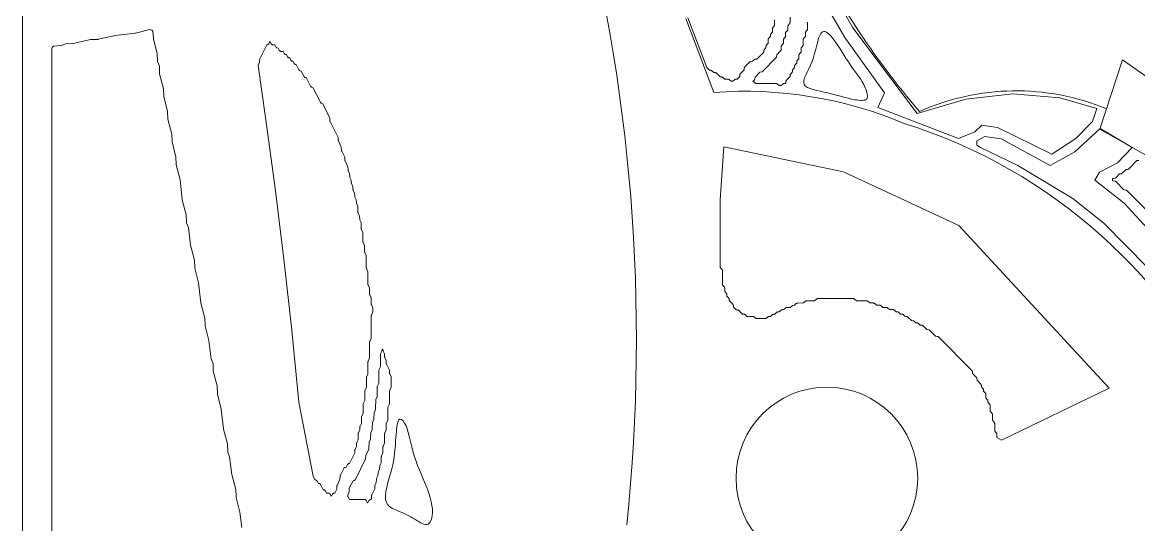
# Model space of a CAD drawing. Header units: inches. Extents: x 36 to 190, y -75 to 56.
# Drawn here: x 36.25 to 49.76, y -61.04 to -54.96 of the extents above; entities that cross this region are included whole.
import ezdxf

# ---------------------------------------------------------------- set-up
doc = ezdxf.new("R2010")
doc.units = ezdxf.units.IN
for name, color, linetype, lineweight in [('01_ORIGINAL_CAD', 7, 'CONTINUOUS', 20), ('02_APPROVED_PDF_OUTLINES', 7, 'CONTINUOUS', 15), ('03_ADDED_AREAS_SAME_COMPOSITION', 7, 'CONTINUOUS', 15), ('04_APPROVED_PERIMETER', 7, 'CONTINUOUS', 15)]:
    doc.layers.add(name, color=color, linetype=linetype, lineweight=lineweight)

# ---------------------------------------------------------------- blocks, each defined once
blk = doc.blocks.new('07_SCALES')
at = {"layer": '01_ORIGINAL_CAD'}
blk.add_line((36.248, 17.906), (36.248, 55.9), dxfattribs=at)
for points in [[(45.692, 38.109, 0.060935), (47.109, 35.956, -0.206423), (49.375, 35.99)], [(46.935, 35.809, 0.119192), (44.621, 36.188), (44.283, 37.084)]]:
    blk.add_lwpolyline(points, format="xyb", dxfattribs=at)
blk.add_lwpolyline([(49.567, 36.583), (50.703, 35.787), (50.129, 35.27), (49.295, 35.742), (49.567, 36.583)], dxfattribs=at)
blk.add_circle((45.989, 31.521), 1.1, dxfattribs=at)
for centre, radius, start, end in [((22.064, 33.195), 21.619, 354.0583, 36.0319), ((44.996, 29.643), 6.464, 23.734, 72.5429)]:
    blk.add_arc(centre, radius, start, end, dxfattribs=at)
at = {"layer": '02_APPROVED_PDF_OUTLINES'}
for points in [[(45.357, 37.065), (45.357, 36.998), (45.338, 36.978), (45.336, 36.975), (45.335, 36.973), (45.333, 36.97), (45.332, 36.967), (45.332, 36.964), (45.332, 36.961), (45.331, 36.918), (45.314, 36.9), (45.311, 36.897), (45.309, 36.894), (45.308, 36.891), (45.307, 36.888), (45.307, 36.885), (45.305, 36.864), (45.285, 36.843), (45.283, 36.841), (45.282, 36.838), (45.28, 36.836), (45.28, 36.833), (45.279, 36.83), (45.279, 36.827), (45.278, 36.783), (45.261, 36.766), (45.258, 36.763), (45.257, 36.76), (45.255, 36.757), (45.254, 36.754), (45.254, 36.75), (45.252, 36.73), (45.233, 36.709), (45.23, 36.706), (45.228, 36.703), (45.227, 36.7), (45.226, 36.697), (45.226, 36.693), (45.225, 36.676), (45.142, 36.592), (45.125, 36.591), (45.122, 36.59), (45.118, 36.59), (45.115, 36.588), (45.112, 36.586), (45.109, 36.584), (45.088, 36.564), (45.065, 36.56), (45.062, 36.56), (45.059, 36.559), (45.056, 36.557), (45.053, 36.555), (45.051, 36.553), (44.996, 36.497), (44.994, 36.495), (44.992, 36.492), (44.99, 36.489), (44.989, 36.485), (44.989, 36.482), (44.987, 36.462), (44.941, 36.414), (44.939, 36.412), (44.938, 36.409), (44.936, 36.406), (44.935, 36.404), (44.935, 36.401), (44.934, 36.398), (44.934, 36.381), (44.903, 36.35), (44.887, 36.349), (44.883, 36.349), (44.88, 36.348), (44.877, 36.346), (44.874, 36.345), (44.871, 36.342), (44.851, 36.323), (44.83, 36.323), (44.811, 36.342), (44.808, 36.344), (44.806, 36.346), (44.803, 36.347), (44.8, 36.348), (44.797, 36.349), (44.794, 36.349), (44.751, 36.35), (44.731, 36.369), (44.728, 36.371), (44.725, 36.373), (44.722, 36.374), (44.718, 36.375), (44.715, 36.376), (44.698, 36.377), (44.654, 36.421), (44.652, 36.423), (44.649, 36.425), (44.646, 36.426), (44.642, 36.427), (44.639, 36.428), (44.619, 36.43), (44.598, 36.449), (44.595, 36.452), (44.592, 36.454), (44.589, 36.455), (44.585, 36.456), (44.582, 36.456), (44.566, 36.457), (44.535, 36.488), (44.307, 37.091)], [(45.755, 37.039), (45.755, 36.944), (45.736, 36.924), (45.735, 36.922), (45.733, 36.919), (45.732, 36.916), (45.731, 36.914), (45.73, 36.911), (45.73, 36.908), (45.729, 36.864), (45.71, 36.844), (45.708, 36.841), (45.706, 36.839), (45.705, 36.836), (45.704, 36.833), (45.704, 36.83), (45.703, 36.827), (45.703, 36.756), (45.684, 36.736), (45.682, 36.734), (45.68, 36.731), (45.679, 36.729), (45.678, 36.726), (45.677, 36.723), (45.677, 36.72), (45.676, 36.676), (45.657, 36.656), (45.655, 36.653), (45.654, 36.651), (45.652, 36.648), (45.652, 36.645), (45.651, 36.642), (45.651, 36.639), (45.65, 36.596), (45.633, 36.578), (45.63, 36.575), (45.629, 36.573), (45.627, 36.569), (45.626, 36.566), (45.626, 36.563), (45.624, 36.542), (45.604, 36.521), (45.602, 36.519), (45.6, 36.516), (45.599, 36.512), (45.598, 36.509), (45.598, 36.505), (45.597, 36.489), (45.58, 36.471), (45.578, 36.468), (45.576, 36.465), (45.574, 36.462), (45.573, 36.459), (45.573, 36.455), (45.571, 36.435), (45.552, 36.414), (45.549, 36.411), (45.548, 36.408), (45.546, 36.405), (45.545, 36.402), (45.545, 36.398), (45.544, 36.381), (45.5, 36.337), (45.498, 36.334), (45.496, 36.331), (45.495, 36.328), (45.494, 36.325), (45.493, 36.321), (45.492, 36.301), (45.487, 36.297), (45.471, 36.296), (45.467, 36.295), (45.464, 36.295), (45.461, 36.293), (45.458, 36.291), (45.455, 36.289), (45.435, 36.27), (45.413, 36.27), (45.388, 36.291), (45.385, 36.293), (45.382, 36.295), (45.378, 36.296), (45.375, 36.297), (45.372, 36.297), (45.123, 36.297), (45.106, 36.314), (45.103, 36.316), (45.1, 36.318), (45.098, 36.319), (45.094, 36.32), (45.093, 36.32), (45.093, 36.321), (45.112, 36.341), (45.114, 36.344), (45.116, 36.347), (45.117, 36.35), (45.118, 36.354), (45.118, 36.357), (45.119, 36.374), (45.177, 36.433), (45.2, 36.436), (45.203, 36.437), (45.206, 36.438), (45.209, 36.439), (45.212, 36.441), (45.214, 36.443), (45.373, 36.605), (45.375, 36.607), (45.377, 36.61), (45.378, 36.613), (45.379, 36.616), (45.38, 36.619), (45.383, 36.642), (45.429, 36.69), (45.431, 36.693), (45.433, 36.695), (45.434, 36.698), (45.435, 36.701), (45.436, 36.704), (45.436, 36.707), (45.437, 36.751), (45.456, 36.771), (45.458, 36.773), (45.46, 36.776), (45.461, 36.779), (45.462, 36.782), (45.462, 36.785), (45.463, 36.788), (45.464, 36.831), (45.482, 36.852), (45.484, 36.854), (45.486, 36.857), (45.487, 36.859), (45.488, 36.862), (45.489, 36.865), (45.489, 36.868), (45.49, 36.912), (45.509, 36.932), (45.511, 36.935), (45.512, 36.937), (45.514, 36.94), (45.515, 36.943), (45.515, 36.946), (45.515, 36.949), (45.516, 36.993), (45.537, 37.016), (45.539, 37.019), (45.54, 37.022), (45.542, 37.025), (45.542, 37.029), (45.543, 37.033), (45.543, 37.1)], [(50.182, 34.437), (49.623, 35), (49.621, 35.002), (49.618, 35.004), (49.615, 35.005), (49.612, 35.006), (49.609, 35.007), (49.586, 35.01), (49.49, 35.107), (49.488, 35.109), (49.485, 35.111), (49.482, 35.113), (49.479, 35.114), (49.476, 35.114), (49.453, 35.118), (49.449, 35.122), (49.449, 35.143), (49.453, 35.147), (49.472, 35.149), (49.476, 35.15), (49.479, 35.151), (49.482, 35.152), (49.485, 35.154), (49.488, 35.156), (49.532, 35.201), (49.548, 35.201), (49.551, 35.202), (49.554, 35.202), (49.557, 35.203), (49.56, 35.205), (49.562, 35.207), (49.564, 35.209), (49.612, 35.255), (49.631, 35.257), (49.635, 35.257), (49.638, 35.258), (49.641, 35.26), (49.644, 35.262), (49.647, 35.264), (49.744, 35.362), (49.76, 35.363), (49.764, 35.363), (49.767, 35.364)]]:
    blk.add_lwpolyline(points, dxfattribs=at)
blk.add_lwpolyline([(48.047, 32.013), (48.046, 32.051), (48.046, 32.054), (48.046, 32.057), (48.045, 32.06), (48.043, 32.063), (48.042, 32.066), (48.04, 32.068), (48.021, 32.088), (48.021, 32.182), (48.02, 32.186), (48.019, 32.189), (48.018, 32.193), (48.017, 32.196), (48.014, 32.199), (47.994, 32.222), (47.994, 32.29), (47.994, 32.293), (47.993, 32.297), (47.991, 32.3), (47.99, 32.303), (47.988, 32.306), (47.967, 32.329), (47.966, 32.4), (47.966, 32.403), (47.965, 32.406), (47.964, 32.409), (47.963, 32.412), (47.961, 32.414), (47.959, 32.417), (47.94, 32.438), (47.938, 32.458), (47.938, 32.461), (47.937, 32.465), (47.935, 32.468), (47.933, 32.471), (47.931, 32.473), (47.914, 32.491), (47.913, 32.534), (47.913, 32.537), (47.912, 32.54), (47.911, 32.543), (47.91, 32.546), (47.908, 32.549), (47.906, 32.551), (47.887, 32.571), (47.886, 32.589), (47.886, 32.592), (47.885, 32.595), (47.884, 32.599), (47.882, 32.602), (47.879, 32.605), (47.86, 32.625), (47.86, 32.642), (47.859, 32.645), (47.859, 32.648), (47.858, 32.651), (47.856, 32.654), (47.855, 32.656), (47.853, 32.658), (47.807, 32.706), (47.805, 32.726), (47.804, 32.73), (47.803, 32.733), (47.802, 32.736), (47.8, 32.739), (47.798, 32.742), (47.753, 32.787), (47.752, 32.807), (47.751, 32.81), (47.75, 32.814), (47.749, 32.817), (47.747, 32.82), (47.744, 32.822), (47.341, 33.229), (47.339, 33.231), (47.336, 33.233), (47.333, 33.234), (47.329, 33.235), (47.326, 33.236), (47.306, 33.238), (47.237, 33.307), (47.235, 33.309), (47.232, 33.311), (47.229, 33.313), (47.226, 33.314), (47.223, 33.314), (47.2, 33.318), (47.155, 33.363), (47.153, 33.365), (47.15, 33.367), (47.147, 33.369), (47.143, 33.37), (47.14, 33.37), (47.12, 33.372), (47.099, 33.392), (47.096, 33.394), (47.093, 33.396), (47.09, 33.397), (47.086, 33.398), (47.083, 33.398), (47.066, 33.399), (47.046, 33.418), (47.043, 33.421), (47.04, 33.422), (47.037, 33.424), (47.033, 33.425), (47.03, 33.425), (47.013, 33.426), (46.969, 33.47), (46.967, 33.472), (46.964, 33.474), (46.961, 33.476), (46.957, 33.477), (46.954, 33.477), (46.934, 33.479), (46.913, 33.499), (46.91, 33.501), (46.907, 33.503), (46.904, 33.504), (46.9, 33.505), (46.897, 33.506), (46.88, 33.506), (46.86, 33.526), (46.857, 33.528), (46.854, 33.53), (46.851, 33.531), (46.847, 33.532), (46.844, 33.532), (46.827, 33.533), (46.807, 33.552), (46.804, 33.554), (46.802, 33.556), (46.799, 33.557), (46.796, 33.558), (46.793, 33.559), (46.79, 33.559), (46.747, 33.56), (46.727, 33.579), (46.725, 33.581), (46.722, 33.583), (46.719, 33.584), (46.716, 33.585), (46.713, 33.586), (46.71, 33.586), (46.667, 33.587), (46.647, 33.606), (46.645, 33.608), (46.642, 33.61), (46.64, 33.611), (46.637, 33.612), (46.634, 33.612), (46.631, 33.613), (46.588, 33.614), (46.568, 33.633), (46.565, 33.635), (46.563, 33.636), (46.56, 33.638), (46.557, 33.639), (46.554, 33.639), (46.551, 33.64), (46.508, 33.64), (46.485, 33.661), (46.482, 33.663), (46.48, 33.664), (46.477, 33.666), (46.474, 33.666), (46.471, 33.667), (46.468, 33.667), (46.348, 33.667), (46.325, 33.688), (46.323, 33.689), (46.32, 33.691), (46.318, 33.692), (46.315, 33.693), (46.312, 33.694), (46.309, 33.694), (45.881, 33.694), (45.878, 33.694), (45.874, 33.693), (45.871, 33.692), (45.868, 33.69), (45.865, 33.688), (45.839, 33.667), (45.745, 33.667), (45.742, 33.666), (45.739, 33.666), (45.736, 33.665), (45.734, 33.664), (45.731, 33.662), (45.729, 33.66), (45.706, 33.64), (45.636, 33.639), (45.633, 33.639), (45.63, 33.638), (45.627, 33.637), (45.624, 33.636), (45.622, 33.634), (45.619, 33.632), (45.599, 33.612), (45.579, 33.61), (45.575, 33.61), (45.572, 33.609), (45.569, 33.607), (45.566, 33.606), (45.563, 33.603), (45.546, 33.586), (45.503, 33.585), (45.5, 33.585), (45.497, 33.584), (45.494, 33.583), (45.491, 33.582), (45.489, 33.58), (45.487, 33.578), (45.466, 33.559), (45.45, 33.558), (45.446, 33.558), (45.443, 33.557), (45.439, 33.555), (45.436, 33.554), (45.434, 33.551), (45.413, 33.532), (45.397, 33.531), (45.393, 33.531), (45.39, 33.53), (45.386, 33.529), (45.383, 33.527), (45.38, 33.524), (45.36, 33.505), (45.344, 33.504), (45.34, 33.504), (45.337, 33.503), (45.333, 33.502), (45.33, 33.5), (45.327, 33.498), (45.307, 33.478), (45.287, 33.476), (45.283, 33.475), (45.28, 33.474), (45.277, 33.473), (45.274, 33.471), (45.271, 33.469), (45.254, 33.452), (45.128, 33.452), (45.108, 33.471), (45.106, 33.473), (45.103, 33.474), (45.1, 33.476), (45.097, 33.477), (45.094, 33.477), (45.091, 33.477), (45.022, 33.478), (45.002, 33.497), (44.999, 33.5), (44.996, 33.501), (44.993, 33.503), (44.989, 33.504), (44.986, 33.504), (44.969, 33.505), (44.925, 33.549), (44.923, 33.551), (44.92, 33.553), (44.916, 33.555), (44.913, 33.556), (44.91, 33.556), (44.89, 33.558), (44.858, 33.59), (44.857, 33.61), (44.856, 33.613), (44.855, 33.617), (44.854, 33.62), (44.852, 33.623), (44.85, 33.625), (44.806, 33.67), (44.805, 33.687), (44.805, 33.69), (44.804, 33.694), (44.802, 33.697), (44.8, 33.7), (44.798, 33.703), (44.779, 33.723), (44.778, 33.74), (44.778, 33.744), (44.777, 33.747), (44.776, 33.751), (44.774, 33.754), (44.772, 33.756), (44.753, 33.777), (44.752, 33.82), (44.751, 33.823), (44.751, 33.826), (44.75, 33.829), (44.748, 33.832), (44.747, 33.834), (44.745, 33.837), (44.726, 33.857), (44.726, 34.032), (44.725, 34.035), (44.724, 34.039), (44.723, 34.042), (44.721, 34.045), (44.719, 34.048), (44.699, 34.071), (44.698, 34.888), (44.743, 35.53), (46.192, 35.226), (47.585, 34.579), (49.409, 32.608), (48.102, 31.979)], close=True, dxfattribs=at)
blk.add_open_spline([(45.715, 36.284), (45.685, 36.34), (45.761, 36.435), (45.81, 36.562), (45.857, 36.688), (45.877, 36.847), (45.916, 36.902), (45.992, 37.012), (46.142, 36.714), (46.275, 36.519), (46.343, 36.42), (46.407, 36.348), (46.453, 36.245), (46.475, 36.194), (46.494, 36.135), (46.471, 36.109), (46.449, 36.084), (46.388, 36.09), (46.331, 36.1), (46.214, 36.12), (46.117, 36.155), (46, 36.182), (45.882, 36.209), (45.746, 36.227), (45.715, 36.284)], degree=3, knots=[0, 0, 0, 0, 0.125478, 0.125478, 0.125478, 0.250385, 0.250385, 0.250385, 0.498973, 0.498973, 0.498973, 0.625551, 0.625551, 0.625551, 0.688258, 0.688258, 0.688258, 0.749061, 0.749061, 0.749061, 0.874543, 0.874543, 0.874543, 1, 1, 1, 1], dxfattribs=at)
at = {"layer": '03_ADDED_AREAS_SAME_COMPOSITION'}
blk.add_lwpolyline([(36.607, 30.672), (36.603, 36.714), (36.61, 36.737), (36.624, 36.749), (36.713, 36.755), (36.717, 36.756), (36.72, 36.757), (36.776, 36.777), (36.862, 36.78), (36.867, 36.781), (37.074, 36.827), (37.162, 36.83), (37.167, 36.831), (37.375, 36.878), (37.614, 36.905), (37.617, 36.906), (37.793, 36.948), (37.815, 36.943), (37.828, 36.928), (37.835, 36.843), (37.835, 36.838), (37.882, 36.656), (37.885, 36.569), (37.885, 36.566), (37.885, 36.563), (37.886, 36.561), (37.907, 36.505), (37.91, 36.419), (37.91, 36.416), (37.91, 36.413), (37.957, 36.231), (37.96, 36.144), (37.96, 36.141), (37.96, 36.138), (38.007, 35.956), (38.01, 35.869), (38.01, 35.866), (38.01, 35.863), (38.057, 35.681), (38.06, 35.594), (38.06, 35.591), (38.06, 35.588), (38.107, 35.406), (38.11, 35.319), (38.11, 35.316), (38.11, 35.313), (38.157, 35.13), (38.185, 34.892), (38.185, 34.888), (38.232, 34.706), (38.235, 34.619), (38.235, 34.616), (38.235, 34.613), (38.236, 34.611), (38.258, 34.554), (38.285, 34.341), (38.285, 34.338), (38.332, 34.156), (38.335, 34.069), (38.335, 34.066), (38.335, 34.063), (38.381, 33.885), (38.41, 33.642), (38.41, 33.638), (38.457, 33.456), (38.46, 33.369), (38.46, 33.366), (38.46, 33.363), (38.506, 33.185), (38.536, 32.961), (38.537, 32.958), (38.537, 32.955), (38.557, 32.905), (38.56, 32.819), (38.56, 32.816), (38.56, 32.813), (38.606, 32.636), (38.61, 32.544), (38.61, 32.541), (38.61, 32.538), (38.657, 32.355), (38.685, 32.117), (38.685, 32.113), (38.731, 31.936), (38.735, 31.844), (38.735, 31.84), (38.736, 31.836), (38.758, 31.779), (38.785, 31.566), (38.785, 31.563), (38.832, 31.381), (38.835, 31.294), (38.835, 31.291), (38.835, 31.288), (38.881, 31.11), (38.907, 30.921)], dxfattribs=at)
for points in [[(39.247, 36.802), (39.262, 36.775), (39.264, 36.772), (39.266, 36.77), (39.268, 36.768), (39.271, 36.766), (39.274, 36.764), (39.277, 36.763), (39.28, 36.763), (39.283, 36.762), (39.306, 36.762), (39.317, 36.74), (39.319, 36.737), (39.321, 36.734), (39.323, 36.732), (39.326, 36.73), (39.329, 36.728), (39.332, 36.727), (39.335, 36.726), (39.345, 36.725), (39.359, 36.698), (39.361, 36.695), (39.363, 36.692), (39.365, 36.69), (39.368, 36.688), (39.371, 36.687), (39.374, 36.686), (39.377, 36.685), (39.38, 36.684), (39.405, 36.683), (39.417, 36.66), (39.419, 36.658), (39.421, 36.655), (39.423, 36.653), (39.426, 36.651), (39.429, 36.649), (39.432, 36.648), (39.435, 36.647), (39.445, 36.646), (39.459, 36.618), (39.461, 36.616), (39.463, 36.613), (39.465, 36.611), (39.468, 36.609), (39.47, 36.608), (39.473, 36.607), (39.476, 36.606), (39.479, 36.605), (39.485, 36.605), (39.499, 36.579), (39.501, 36.576), (39.503, 36.574), (39.505, 36.572), (39.508, 36.57), (39.51, 36.568), (39.513, 36.567), (39.516, 36.566), (39.519, 36.566), (39.525, 36.565), (39.539, 36.539), (39.541, 36.536), (39.543, 36.534), (39.545, 36.532), (39.548, 36.53), (39.55, 36.529), (39.553, 36.527), (39.556, 36.526), (39.559, 36.526), (39.565, 36.526), (39.597, 36.462), (39.599, 36.46), (39.601, 36.457), (39.603, 36.455), (39.606, 36.453), (39.609, 36.451), (39.612, 36.45), (39.615, 36.449), (39.625, 36.447), (39.659, 36.381), (39.661, 36.378), (39.663, 36.376), (39.665, 36.373), (39.668, 36.372), (39.67, 36.37), (39.673, 36.369), (39.676, 36.368), (39.679, 36.367), (39.685, 36.367), (39.737, 36.264), (39.739, 36.261), (39.741, 36.259), (39.743, 36.256), (39.746, 36.254), (39.749, 36.253), (39.752, 36.252), (39.755, 36.251), (39.765, 36.249), (39.856, 36.069), (39.857, 36.066), (39.86, 36.063), (39.862, 36.061), (39.865, 36.059), (39.868, 36.057), (39.871, 36.056), (39.884, 36.052), (39.97, 35.882), (39.972, 35.844), (39.972, 35.841), (39.973, 35.837), (39.974, 35.834), (40.07, 35.644), (40.071, 35.611), (40.071, 35.607), (40.072, 35.604), (40.074, 35.6), (40.11, 35.525), (40.112, 35.487), (40.113, 35.484), (40.113, 35.48), (40.115, 35.477), (40.151, 35.406), (40.152, 35.368), (40.153, 35.365), (40.153, 35.361), (40.155, 35.358), (40.19, 35.287), (40.191, 35.254), (40.192, 35.25), (40.192, 35.247), (40.194, 35.244), (40.211, 35.208), (40.212, 35.17), (40.213, 35.167), (40.214, 35.163), (40.215, 35.16), (40.231, 35.128), (40.231, 35.095), (40.232, 35.092), (40.233, 35.088), (40.234, 35.085), (40.251, 35.049), (40.251, 35.016), (40.252, 35.012), (40.253, 35.009), (40.254, 35.005), (40.271, 34.97), (40.273, 34.932), (40.273, 34.929), (40.274, 34.925), (40.275, 34.922), (40.291, 34.89), (40.292, 34.857), (40.292, 34.853), (40.293, 34.85), (40.294, 34.847), (40.311, 34.811), (40.312, 34.738), (40.312, 34.735), (40.313, 34.731), (40.314, 34.728), (40.331, 34.692), (40.333, 34.654), (40.333, 34.651), (40.334, 34.647), (40.335, 34.644), (40.351, 34.613), (40.352, 34.54), (40.352, 34.536), (40.353, 34.533), (40.354, 34.529), (40.371, 34.494), (40.372, 34.381), (40.372, 34.378), (40.373, 34.374), (40.374, 34.371), (40.391, 34.335), (40.392, 34.262), (40.392, 34.258), (40.393, 34.255), (40.395, 34.252), (40.411, 34.216), (40.412, 34.068), (40.412, 34.065), (40.413, 34.061), (40.414, 34.058), (40.431, 34.018), (40.432, 33.87), (40.432, 33.866), (40.433, 33.863), (40.434, 33.86), (40.452, 33.82), (40.452, 33.751), (40.452, 33.747), (40.453, 33.744), (40.454, 33.74), (40.472, 33.701), (40.472, 33.632), (40.472, 33.628), (40.473, 33.625), (40.474, 33.621), (40.492, 33.582), (40.492, 33.531), (40.474, 33.492), (40.473, 33.488), (40.472, 33.485), (40.472, 33.481), (40.472, 33.214), (40.455, 33.174), (40.453, 33.171), (40.453, 33.167), (40.452, 33.164), (40.452, 32.976), (40.435, 32.936), (40.434, 32.933), (40.433, 32.929), (40.433, 32.926), (40.433, 32.777), (40.416, 32.742), (40.415, 32.739), (40.414, 32.735), (40.414, 32.732), (40.413, 32.618), (40.395, 32.579), (40.394, 32.575), (40.393, 32.572), (40.393, 32.569), (40.393, 32.46), (40.375, 32.42), (40.374, 32.417), (40.373, 32.413), (40.373, 32.41), (40.373, 32.301), (40.356, 32.266), (40.355, 32.262), (40.354, 32.259), (40.354, 32.255), (40.353, 32.182), (40.338, 32.151), (40.336, 32.148), (40.336, 32.144), (40.335, 32.141), (40.334, 32.103), (40.317, 32.067), (40.315, 32.064), (40.315, 32.06), (40.314, 32.057), (40.314, 31.984), (40.298, 31.952), (40.297, 31.949), (40.296, 31.946), (40.295, 31.942), (40.294, 31.905), (40.277, 31.869), (40.276, 31.866), (40.275, 31.862), (40.274, 31.859), (40.274, 31.825), (40.209, 31.697), (40.204, 31.697), (40.201, 31.696), (40.198, 31.695), (40.195, 31.694), (40.192, 31.693), (40.19, 31.691), (40.187, 31.688), (40.185, 31.686), (40.184, 31.683), (40.168, 31.655), (40.155, 31.651), (40.152, 31.65), (40.149, 31.648), (40.146, 31.646), (40.144, 31.644), (40.142, 31.641), (40.14, 31.638), (40.099, 31.555), (40.097, 31.552), (40.096, 31.549), (40.096, 31.545), (40.094, 31.508), (40.058, 31.432), (40.056, 31.429), (40.055, 31.425), (40.055, 31.422), (40.054, 31.388), (40.03, 31.34), (40.024, 31.339), (40.021, 31.339), (40.018, 31.338), (40.015, 31.337), (40.012, 31.335), (40.01, 31.333), (40.008, 31.331), (40.006, 31.329), (40.004, 31.326), (39.991, 31.301), (39.99, 31.301), (39.977, 31.326), (39.975, 31.329), (39.973, 31.331), (39.971, 31.333), (39.968, 31.335), (39.965, 31.337), (39.962, 31.338), (39.959, 31.339), (39.956, 31.339), (39.931, 31.34), (39.917, 31.366), (39.915, 31.368), (39.913, 31.371), (39.911, 31.373), (39.909, 31.375), (39.906, 31.376), (39.903, 31.377), (39.9, 31.378), (39.897, 31.379), (39.891, 31.379), (39.859, 31.442), (39.858, 31.445), (39.855, 31.448), (39.853, 31.45), (39.85, 31.452), (39.848, 31.454), (39.844, 31.455), (39.841, 31.456), (39.832, 31.457), (39.817, 31.484), (39.815, 31.487), (39.813, 31.489), (39.811, 31.492), (39.809, 31.494), (39.806, 31.495), (39.803, 31.496), (39.8, 31.497), (39.797, 31.498), (39.791, 31.498), (39.768, 31.544), (39.596, 32.441), (39.51, 33.308), (39.51, 33.309), (39.415, 34.172), (39.415, 34.172), (39.31, 35.031), (39.31, 35.031), (39.194, 35.884), (39.194, 35.884), (39.102, 36.515), (39.119, 36.552), (39.12, 36.555), (39.121, 36.558), (39.121, 36.562), (39.122, 36.595), (39.207, 36.763), (39.212, 36.764), (39.215, 36.764), (39.218, 36.765), (39.221, 36.766), (39.224, 36.768), (39.226, 36.77), (39.229, 36.772), (39.231, 36.774), (39.232, 36.777), (39.245, 36.802)], [(40.187, 31.296), (40.187, 31.319), (40.204, 31.354), (40.205, 31.358), (40.206, 31.361), (40.206, 31.364), (40.207, 31.398), (40.252, 31.489), (40.265, 31.493), (40.268, 31.494), (40.271, 31.495), (40.274, 31.497), (40.277, 31.5), (40.279, 31.502), (40.281, 31.505), (40.4, 31.744), (40.402, 31.747), (40.403, 31.75), (40.403, 31.753), (40.406, 31.795), (40.443, 31.87), (40.444, 31.874), (40.445, 31.877), (40.445, 31.881), (40.446, 31.954), (40.463, 31.99), (40.464, 31.993), (40.465, 31.996), (40.465, 32), (40.466, 32.073), (40.483, 32.109), (40.484, 32.112), (40.485, 32.116), (40.485, 32.119), (40.486, 32.192), (40.503, 32.228), (40.504, 32.231), (40.505, 32.235), (40.505, 32.238), (40.506, 32.312), (40.523, 32.352), (40.524, 32.355), (40.525, 32.358), (40.525, 32.362), (40.526, 32.471), (40.543, 32.51), (40.544, 32.514), (40.545, 32.517), (40.545, 32.52), (40.545, 32.629), (40.563, 32.669), (40.564, 32.672), (40.565, 32.676), (40.565, 32.679), (40.565, 32.828), (40.583, 32.868), (40.584, 32.871), (40.585, 32.874), (40.585, 32.878), (40.585, 33.026), (40.6, 33.057), (40.602, 33.06), (40.603, 33.063), (40.603, 33.067), (40.604, 33.077), (40.606, 33.078), (40.608, 33.08), (40.61, 33.082), (40.611, 33.081), (40.613, 33.081), (40.614, 33.067), (40.615, 33.063), (40.615, 33.06), (40.617, 33.057), (40.633, 33.025), (40.634, 32.988), (40.635, 32.984), (40.635, 32.981), (40.637, 32.978), (40.653, 32.946), (40.654, 32.908), (40.655, 32.905), (40.656, 32.902), (40.657, 32.898), (40.693, 32.827), (40.693, 32.794), (40.694, 32.79), (40.694, 32.787), (40.696, 32.784), (40.713, 32.748), (40.713, 32.619), (40.695, 32.579), (40.694, 32.576), (40.693, 32.572), (40.693, 32.569), (40.693, 32.42), (40.675, 32.381), (40.674, 32.377), (40.673, 32.374), (40.673, 32.371), (40.673, 32.222), (40.656, 32.187), (40.655, 32.184), (40.654, 32.18), (40.654, 32.176), (40.653, 32.103), (40.636, 32.068), (40.635, 32.064), (40.634, 32.061), (40.634, 32.057), (40.633, 31.944), (40.617, 31.909), (40.615, 31.906), (40.615, 31.902), (40.614, 31.899), (40.614, 31.825), (40.597, 31.79), (40.595, 31.787), (40.595, 31.783), (40.594, 31.78), (40.594, 31.707), (40.578, 31.675), (40.577, 31.672), (40.576, 31.669), (40.576, 31.665), (40.574, 31.627), (40.557, 31.591), (40.556, 31.588), (40.555, 31.585), (40.555, 31.581), (40.554, 31.548), (40.538, 31.516), (40.537, 31.513), (40.536, 31.51), (40.536, 31.506), (40.534, 31.468), (40.517, 31.433), (40.516, 31.429), (40.515, 31.426), (40.515, 31.422), (40.514, 31.389), (40.479, 31.318), (40.477, 31.315), (40.476, 31.311), (40.476, 31.308), (40.474, 31.27), (40.47, 31.261), (40.464, 31.26), (40.461, 31.26), (40.458, 31.259), (40.455, 31.258), (40.452, 31.256), (40.45, 31.254), (40.448, 31.252), (40.446, 31.25), (40.444, 31.247), (40.431, 31.222), (40.429, 31.222), (40.412, 31.25), (40.41, 31.253), (40.408, 31.255), (40.405, 31.257), (40.403, 31.259), (40.4, 31.26), (40.397, 31.261), (40.394, 31.262), (40.39, 31.262), (40.211, 31.262), (40.199, 31.284), (40.198, 31.287), (40.196, 31.289), (40.194, 31.291), (40.191, 31.293), (40.189, 31.295)]]:
    blk.add_lwpolyline(points, close=True, dxfattribs=at)
blk.add_open_spline([(40.656, 31.225), (40.616, 31.318), (40.684, 31.493), (40.72, 31.632), (40.755, 31.764), (40.761, 31.863), (40.772, 32.019), (40.778, 32.097), (40.785, 32.19), (40.804, 32.221), (40.823, 32.252), (40.854, 32.226), (40.877, 32.187), (40.925, 32.105), (40.941, 31.966), (40.98, 31.83), (41.062, 31.549), (41.242, 31.279), (41.21, 31.064), (41.202, 31.007), (41.179, 30.953), (41.128, 30.959), (41.083, 30.964), (41.017, 31.016), (40.952, 31.052), (40.821, 31.126), (40.693, 31.141), (40.656, 31.225)], degree=3, knots=[0, 0, 0, 0, 0.130916, 0.130916, 0.130916, 0.253979, 0.253979, 0.253979, 0.315702, 0.315702, 0.315702, 0.375204, 0.375204, 0.375204, 0.498586, 0.498586, 0.498586, 0.753082, 0.753082, 0.753082, 0.820783, 0.820783, 0.820783, 0.880354, 0.880354, 0.880354, 1, 1, 1, 1], dxfattribs=at)
at = {"layer": '04_APPROVED_PERIMETER'}
for points in [[(45.66, 38.095), (46.305, 36.971), (47.084, 35.932), (47.671, 36.106), (48.239, 36.172), (48.808, 36.123), (49.257, 35.995), (49.206, 35.837), (49.003, 35.631), (48.712, 35.442), (48.057, 35.764), (47.865, 35.79), (47.782, 35.71), (47.582, 35.629), (46.608, 36.004), (46.686, 36.183), (46.208, 36.854), (45.862, 37.444)], [(49.873, 34.07), (49.341, 34.606), (48.966, 34.903), (48.302, 35.305), (47.848, 35.522), (47.804, 35.549), (47.804, 35.6), (47.901, 35.653), (48.101, 35.627), (48.692, 35.305), (48.992, 35.469), (49.298, 35.753), (49.685, 35.521), (49.508, 35.336), (49.292, 35.224), (49.235, 35.127), (49.589, 34.849), (50.245, 34.134)]]:
    blk.add_lwpolyline(points, dxfattribs=at)

msp = doc.modelspace()

# ---------------------------------------------------------------- block references
msp.add_blockref('07_SCALES', (0, -92))

doc.saveas('drawing.dxf')
